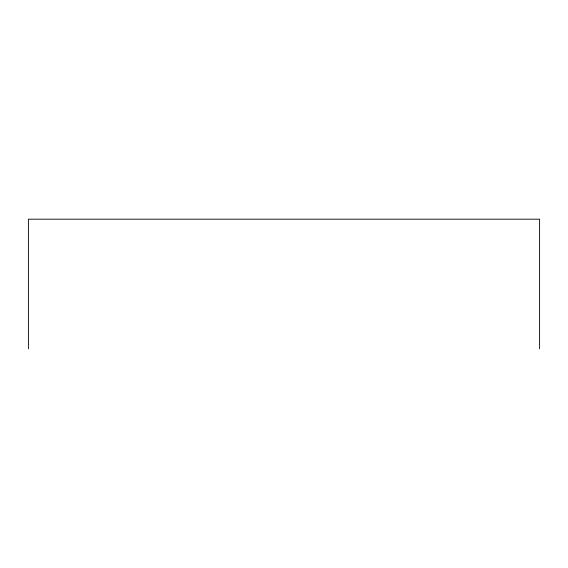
<?xml version="1.0" encoding="UTF-8"?>
<svg xmlns="http://www.w3.org/2000/svg" width="568" height="568" viewBox="0 0 568 568"><rect width="100%" height="100%" fill="white"/><g stroke="black" fill="none" stroke-linecap="round" stroke-linejoin="round"><path stroke-width="0.85" d="M539.6 348.809L539.6 219.191L28.4 219.191L28.4 348.809"/></g></svg>
